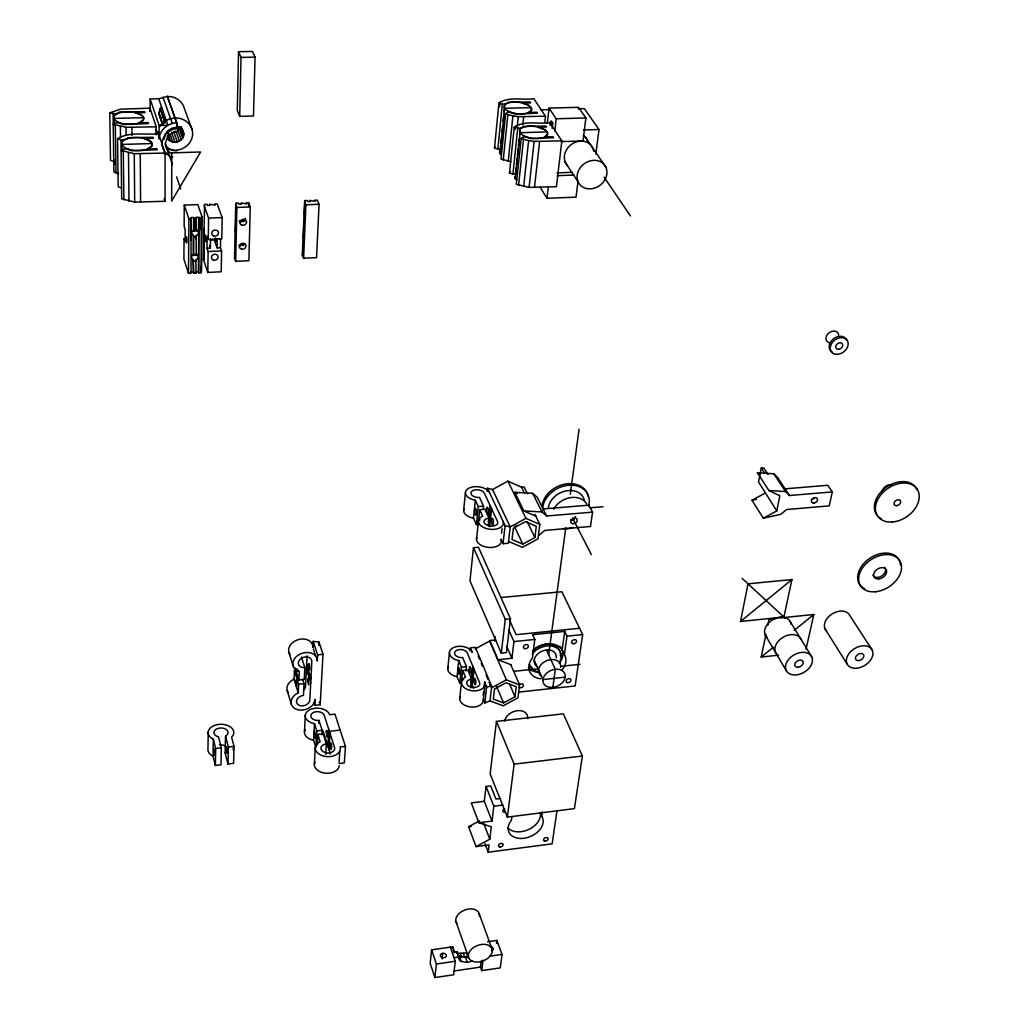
<?xml version="1.0" encoding="UTF-8"?>
<svg xmlns="http://www.w3.org/2000/svg" width="1029" height="1029" viewBox="0 0 1029 1029"><rect width="100%" height="100%" fill="white"/><g stroke="black" fill="none" stroke-linecap="round" stroke-linejoin="round"><path stroke-width="1.5" d="M117.55 138.658L120.959 139.88L121.718 198.816L134.683 202.096L165.064 201.298L165.09 153.077L158.53 133.616C145.14 135.326 129.744 131.326 117.55 138.658L118.206 186.763L121.563 187.985M167.431 138.503C170.415 143.082 177.412 143.455 181.258 139.777L176.821 127.3L176.834 122.824L167.47 96.417L158.762 98.758L150.118 98.964L150.17 111.312M176.834 124.303L178.3 131.48A12.914 11.756 -11.3 0 0 169.168 135.185L167.097 137.732L165.36 143.7L172.525 164.82M202.173 217.158L197.812 204.63L184.255 205.131L184.127 226.393L185.169 229.544L185.091 241.583L184.05 238.419L183.921 259.244L188.487 273.341L191.021 273.225L191.072 217.608L193.632 217.505L194.044 218.688L193.928 231.345A3.421 3.023 -13.3 0 1 196.513 230.933L196.205 217.402L198.764 217.299L198.584 272.865L201.105 272.749L201.324 217.196L202.173 217.158L201.543 271.489L200.706 271.527L200.758 266.73M188.487 273.341L188.912 218.894L184.255 205.131M196.024 238.677L196.05 235.615A3.421 3.023 -13.3 0 0 196.115 229.737L196.205 217.402M190.879 240.001L191.072 217.608M193.298 254.356L193.709 255.565A3.396 2.984 -13.4 0 1 196.269 255.153L195.87 253.944A3.396 2.984 -13.3 0 1 195.806 259.732L196.063 272.981L193.542 273.097L193.259 259.552A3.396 2.984 -13.3 0 1 193.298 254.356L193.478 235.422A3.421 3.023 -13.3 0 1 193.516 230.149L193.632 217.505M193.542 273.097L193.259 259.552M193.709 255.565L193.478 235.422M196.269 255.153L196.05 235.615M198.584 272.865L198.764 217.299M201.182 229.981L201.324 217.196M207.819 272.428L203.459 259.565L204.565 204.372L207.086 204.269L207.511 205.44L210.032 205.337L209.62 204.179L215.087 205.144L214.675 203.986L217.196 203.883L222.174 217.569L221.788 238.869L208.27 239.448L207.163 236.258L206.996 248.311L208.102 251.513L207.819 272.428L221.209 271.797L221.582 250.922L220.45 247.719L220.605 238.702M204.269 228.181L204.295 259.527L203.459 259.565M297.677 669.184L297.381 671.191L296.558 669.043M208.27 239.448L208.565 218.109L204.128 205.568M206.996 248.311L210.366 248.169L210.495 239.127M208.231 731.773L207.961 748.713A12.734 8.348 -0.2 0 0 210.791 754.836L213.042 756.212L215.37 765.435L220.978 764.791L221.338 747.826L218.521 736.88A7.087 4.605 -0.1 0 1 214.881 730.243A7.087 4.605 -0.1 0 1 225.595 729.059A7.087 4.605 -0.1 0 1 225.531 736.108L225.145 753.035L227.988 763.994L233.583 763.351L234.02 746.398L231.589 737.227L233.017 735.452A12.811 8.322 -0.1 0 0 218.843 724.39A12.811 8.322 -0.1 0 0 211.086 737.883L213.35 739.259L215.691 748.456L215.37 765.435M220.45 247.719L217.093 247.873L217.235 238.844M213.042 756.212L213.35 739.259M238.548 51.694L237.275 110.45L239.693 116.367L253.494 116.007L255.051 57.161L252.517 51.45L238.548 51.694L241.018 57.418L239.693 116.367M234.522 258.15L235.705 204.359L236.541 204.334L236.104 203.176L238.612 203.073L239.05 204.231L241.558 204.141L241.108 202.983L246.574 203.948L246.124 202.79L248.619 202.7L250.279 206.945L248.864 260.723L235.68 261.327L234.522 258.15L235.345 258.125M234.921 256.928L235.126 247.449M235.474 231.628L236.104 203.176M235.937 231.229L236.155 221.737M235.68 261.327L236.876 207.459L235.705 204.359M227.988 763.994L228.387 747.028L225.531 736.108M248.542 205.851L248.619 202.7M302.307 255.076L304.584 201.735L305.407 201.71L304.918 200.565L307.375 200.462L307.877 201.607L310.334 201.517L309.832 200.372L315.247 201.324L314.745 200.192L317.202 200.089L319.067 204.295L316.546 257.623L303.606 258.215L302.307 255.076L303.118 255.038L303.04 244.465M303.311 238.188L304.044 220.939M304.314 214.675L304.918 200.565M303.864 237.789L304.057 233.081M304.867 214.251L305.073 209.543M303.606 258.215L305.909 204.797L304.584 201.735M290.024 654.547A12.387 9.364 -17.8 0 1 298.037 639.691A12.387 9.364 -17.8 0 1 312.867 647.485L313.189 641.35L318.964 642.083L323.003 654.315L320.186 704.762L314.887 705.328L315.208 699.373A12.335 9.132 -17.7 0 1 296.699 709.393A12.335 9.132 -17.7 0 1 297.522 693.147L298.269 692.826L294.05 679.179L294.435 670.612L297.111 670.342M301.458 657.016L304.816 667.577L304.262 679.474L298.886 680.028L295.104 667.924M298.269 692.826L298.68 684.246L294.435 670.612M298.886 680.028L299.298 671.371L298.564 671.204A12.489 9.39 -17.9 0 1 293.728 660.091A12.489 9.39 -17.9 0 1 307.658 652.502A12.489 9.39 -17.9 0 1 317.279 661.004L317.601 654.856L313.189 641.35M303.414 690.15A6.766 5.042 -17.6 0 0 305.536 686.292L307.092 655.82M302.629 679.14L304.057 683.68L303.426 695.45A6.817 5.055 -17.7 0 0 296.481 701.354A6.817 5.055 -17.7 0 0 302.886 705.843A6.817 5.055 -17.7 0 0 309.832 699.939L311.826 661.557A6.907 5.196 -17.9 0 0 305.343 656.901A6.907 5.196 -17.9 0 0 298.307 662.92A6.907 5.196 -17.9 0 0 304.816 667.577M304.455 731.76L305.291 715.284M314.488 723.67L316.752 730.886L315.839 747.414L313.601 740.173L314.488 723.67L313.691 723.554A12.322 7.962 2.4 0 1 309.382 709.946A12.322 7.962 2.4 0 1 329.627 714.731L334.952 714.152L345.448 746.359L344.355 762.888L338.991 763.518M318.797 645.222L318.964 642.083M314.372 764.187L315.286 747.607M317.279 744.957L317.871 734.436L323.26 733.831L326.386 743.877L325.756 754.398M318.797 723.413L318.964 720.416A6.817 4.412 2.4 0 1 310.912 716.801A6.817 4.412 2.4 0 1 316.199 711.708A6.817 4.412 2.4 0 1 324.251 715.322L334.579 747.594A6.933 4.566 2.5 0 1 329.241 752.881A6.933 4.566 2.5 0 1 321.022 749.151A6.933 4.566 2.5 0 1 326.386 743.877M321.884 734.796L322.141 730.294L318.964 720.416M330.36 753.961L327.878 746.038L328.856 729.548M328.431 747.813L329.421 731.31L340.149 730.114M328.997 749.588L329.987 733.085M339.081 762.013L339.75 751.492M500.621 146.157L500.313 149.269L494.486 148.227L498.924 103.093C508.918 96.134 522.591 100.469 533.858 98.694L545.486 116.226L544.791 122.464M499.502 106.784L499.965 102.115M497.83 149.346L502.319 104.199L498.924 103.093M447.795 668.863L449.403 652.798M463.629 510.628L465.417 492.724M500.93 143.044L501.715 135.262M502.023 132.149L502.654 125.924M503.117 121.255L503.734 115.029M504.056 111.917L504.827 104.135L507.953 102.861L507.58 102.283L530.076 101.961L530.681 102.887L522.385 103.093L528.649 105.408L531.118 107.621L531.594 109.884L528.494 112.47L536.855 112.251L537.472 113.19L515.092 114.026L510.062 112.354L507.541 112.418L505.625 113.692L501.046 159.083L510.886 161.694M500.068 153.553L504.596 108.302L531.118 107.621M503.258 159.997L507.863 114.592L505.625 113.692M508.223 161.321L512.905 115.904L507.863 114.592M458.741 660.541L461.442 667.178L459.757 683.282L457.082 676.619L458.741 660.541L457.982 660.425A11.692 7.267 5.8 0 1 452.837 647.91A11.692 7.267 5.8 0 1 472.311 652.399L470.394 647.82L475.347 647.305L491.708 686.266L489.997 700.903L484.8 702.961L483.321 699.373M479.025 524.34L476.388 524.558L473.494 518.166L475.359 500.235L474.549 500.107A12.348 6.92 6 0 1 468.992 488.106A12.348 6.92 6 0 1 489.572 492.647M516.288 173.695L512.905 174.171L509.484 173.013L514.217 127.3C524.275 120.02 538.296 124.483 549.73 122.605L561.834 140.857L556.419 186.699L529.073 187.394L516.314 184.307L521.188 138.336L523.118 137.011L525.703 136.934L530.848 138.658L553.628 137.719L552.972 136.741L544.47 136.998L547.582 134.285L547.081 131.918L544.521 129.628L538.116 127.236L546.553 126.991L545.923 126.027L523.028 126.426L523.414 127.03L520.25 128.368L514.217 127.3M514.937 129.422L515.259 126.284M517.304 126.052L518.294 116.663L545.486 116.226M473.456 547.66L469.983 580.87L501.277 653.119L506.409 652.592L510.461 618.802L478.446 547.222L473.456 547.66L505.278 619.304L501.277 653.119M472.067 960.829A9.75 6.38 -21 0 1 467.307 962.411L460.915 961.395A9.75 6.38 -21 0 1 458.754 957.034L456.902 951.722L454.548 952.069L452.721 946.796L431.601 949.844L430.186 963.35L434.92 977.55L453.712 974.772L455.255 961.253L450.38 947.13M512.905 174.171L517.69 128.432M476.388 524.558L478.279 506.602L475.359 500.235M459.68 698.678L462.767 670.445L467.809 669.918L471.539 679.14L470.587 687.938M476.478 539.286L479.707 509.728L485.019 509.291L489.058 518.14L488.248 525.652M515.426 174.081L516.095 167.778M516.417 164.627L517.085 158.312M517.42 155.16L518.089 148.858M518.423 145.706L519.079 139.404M519.581 134.67L520.25 128.368M515.233 178.557L520.069 132.715L547.081 131.918M522.822 124.65L523.658 116.817M466.008 671.049L466.471 666.651L462.703 657.57A6.47 4.026 5.8 0 1 454.818 654.212A6.47 4.026 5.8 0 1 459.397 649.569A6.47 4.026 5.8 0 1 467.282 652.913L479.565 682.587A6.573 4.155 6.1 0 1 474.935 687.411A6.573 4.155 6.1 0 1 466.909 683.951A6.573 4.155 6.1 0 1 471.539 679.14M483.257 509.149L483.566 506.165L479.501 497.444A6.83 3.833 6 0 1 471.153 494.139A6.83 3.833 6 0 1 475.925 489.765A6.83 3.833 6 0 1 484.286 493.071L497.56 521.549A6.946 3.975 6.3 0 1 492.737 526.102A6.946 3.975 6.3 0 1 484.222 522.681A6.946 3.975 6.3 0 1 489.058 518.14M518.577 185.259L523.478 139.275L521.188 138.336M434.92 977.55L436.373 964.019L431.601 949.844M470.086 650.727L470.394 647.82M487.18 491.219L487.502 488.248L492.544 489.508L507.876 481.135L521.523 487.193L524.095 486.987L527.504 493.894M523.658 186.622L528.636 140.613L523.478 139.275M472.748 665.995L470.999 682.086L473.533 688.324M488.389 522.063L490.177 505.625M471.668 683.706L473.417 667.628M490.91 507.181L488.955 525.124L489.675 526.694L491.643 508.738M442.033 958.964L442.65 953.33A3.048 2.238 5.6 0 1 446.329 956.275A3.048 2.238 5.6 0 1 441.235 957.021A3.048 2.238 5.6 0 1 442.65 953.33M472.324 685.34L474.086 669.249M529.073 187.394L534.141 141.397L561.834 140.857M534.475 187.522L539.608 141.552M547.312 123.403L549.049 108.096L578.491 107.325L585.887 117.949L583.031 140.96L561.294 141.629M483.154 695.244L483.489 692.311M484.157 686.446L484.659 682.047A11.885 7.525 6.1 0 1 478.253 690.446A11.885 7.525 6.1 0 1 463.526 686.999A11.885 7.525 6.1 0 1 464.889 677.416L465.507 677.159L462.767 670.445M501.573 533.099L502.088 528.597M485.071 684.015L483.244 700.157A11.821 7.55 6.1 0 1 469.919 706.859A11.821 7.55 6.1 0 1 460.104 696.736M484.8 702.961L486.64 686.806L484.659 682.047M492.544 489.508L510.217 526.925L508.326 543.248L503.027 543.711L505.085 525.678L487.502 488.248M494.55 641.106L495.09 636.449M578.015 181.258L576.034 197.156L547.004 198.288L548.29 187.124M554.785 131.095L556.213 118.772L549.049 108.096M484.312 801.308L471.295 802.929L478.871 822.711L492.016 821.052L484.312 801.308L486.074 786.516L490.743 785.95L495.939 799.019L500.673 798.427M496.428 721.393L490.151 773.975L507.361 817.103L574.401 808.614L582.401 755.993L563.313 713.843L496.428 721.393L514.127 764.135L507.361 817.103M503.695 701.919L503.567 702.923L493.315 699.103L494.499 689.018L506.011 682.78L516.275 686.665L515.014 696.723L503.567 702.923L496.518 686.227M556.972 810.711L552.149 843.831L488.209 852.218L489.109 844.899L476.067 846.597L468.594 826.737L479.463 820.872M476.067 846.597L489.804 839.201L491.309 826.827L478.871 822.711M492.016 821.052L493.83 806.209L486.074 786.516M495.875 639.922L489.753 640.54L497.997 659.73L511.902 658.277L513.947 641.582L508.738 629.851M487.605 941.779L496.866 940.442L502.036 954.423L500.261 967.89L481.713 970.617L480.453 967.093L481.199 961.112M534.9 537.537L536.302 526.308L525.536 521.626L513.355 528.276L512.03 539.53L522.809 544.122L534.9 537.537L527.195 521.639M481.713 970.617L483.025 960.134M510.821 664.773L519.581 684.864L517.947 697.829L503.22 705.804L489.997 700.903M534.887 514.384L539.813 524.391L537.987 538.862L522.423 547.351L508.532 541.447M120.959 139.88L123.802 139.79L127.802 138.362L127.609 137.719L153.051 137.256L153.398 138.285L143.983 138.555L150.17 141.102L152.125 143.545L151.79 146.079L147.34 148.973L156.845 148.678L157.193 149.732L131.648 150.774L126.606 148.935L123.737 149.012L121.1 150.427L134.272 153.694L165.09 153.077M595.842 154.003L598.994 129.525L584.382 108.65L578.105 108.817M511.825 817.193L511.439 820.19A18.265 12.541 -22.8 0 0 523.838 838.275A18.265 12.541 -22.8 0 0 541.691 816.344L542.322 811.868M562.297 669.609A19.332 14.11 -24.7 0 0 564.394 654.611L566.979 636.179L564.715 631.42L532.636 634.674L534.823 639.446L532.417 657.955A19.332 14.11 -24.7 0 0 540.739 678.767M496.48 943.426L496.866 940.442M548.65 654.778L565.796 527.684M570.285 494.332L579.07 429.196M552.843 687.372L555.326 669.3L546.45 649.994M113.795 161.527L110.515 160.344L109.769 112.881L115.891 113.975L119.621 112.007L144.575 111.634L144.896 112.624L135.661 112.856L141.706 115.299L143.61 117.653L143.275 120.071L138.889 122.824L148.189 122.58L148.523 123.583L123.506 124.509L118.579 122.734L115.762 122.811L113.177 124.162L126.04 127.313L156.241 126.811L156.254 134.748M564.394 654.611L562.156 649.839L564.715 631.42M162.067 123.48L158.775 112.688L161.309 106.952M157.836 131.712L157.501 134.104L156.035 129.744M163.92 139.481L165.656 133.526L167.714 131.005A12.862 11.731 -11.2 0 1 176.808 127.3M543.119 508.982L588.858 505.175L592.537 512.133L590.492 526.475L544.765 530.424L538.99 535.324M501.162 597.515L561.847 591.726L582.646 634.584L575.16 685.944L518.616 692.105M181.258 139.777C186.082 135.712 183.535 127.3 177.374 126.348M767.981 474.433L763.685 467.848L761.267 468.041L758.54 481.958L776.754 510.924L763.338 518.204L751.993 500.274L765.254 493.071M740.507 621.477L748.032 583.816L791.918 579.571L783.892 617.04L740.507 621.477L791.918 579.571M776.754 510.924L779.841 495.798L768.895 490.511L757.37 472.735L773.872 473.816L777.834 477.79L789.513 495.515L832.32 491.913L829.233 505.856L786.606 509.535L780.844 514.281L763.338 518.204M778.529 655.177L761.19 657.042L765.962 634.25M767.878 625.143L769.152 619.059L777.127 618.249M806.016 649.26L813.823 614.493L780.316 617.914M159.765 126.541C163.933 120.033 172.19 116.83 179.702 118.412A17.673 16.142 -10.9 0 1 192.642 133.693A17.673 16.142 -10.9 0 1 179.548 149.668L174.801 150.337L167.65 148.961M509.484 173.013L510.513 171.972M494.486 148.227L495.515 147.224M761.19 657.042L773.435 647.151M794.234 630.327L813.823 614.493M109.769 112.881L120.393 109.19L149.964 108.161L156.241 126.811M539.813 524.391L525.935 518.359L510.217 526.925L505.085 525.678M517.188 525.266L514.539 526.719L522.809 544.122M475.179 648.926L489.701 641.041L506.371 679.847L519.581 684.864M491.515 687.899L506.371 679.847M294.05 679.179L293.304 679.487A12.232 9.107 -17.6 0 0 288.326 692.761M176.834 122.824C168.074 122.978 159.444 129.911 159.135 138.979L159.122 125.474L150.118 98.964M458.638 955.902L457.712 953.278L466.433 952.841L468.298 958.089M751.993 500.274L756.328 499.322M454.046 970.99L480.453 967.093M454.033 957.716L458.754 957.021M436.373 964.019L455.255 961.253M489.611 956.237L502.036 954.423M468.594 826.737L471.462 826.377M493.83 806.209L502.937 805.064M514.127 764.135L582.401 755.993M345.448 746.359L340.046 746.977A12.541 8.258 2.5 0 1 332.483 756.186A12.541 8.258 2.5 0 1 317.151 752.495A12.541 8.258 2.5 0 1 319.466 742.025L320.148 741.742L317.871 734.436M215.691 748.456L221.338 747.826M228.387 747.028L234.02 746.398M316.752 730.886L322.141 730.294M565.178 677.172L542.939 679.564L534.205 660.168M486.64 686.806L491.708 686.266M513.625 671.332L537.318 668.824M561.024 666.303L579.983 664.297M298.68 684.246L304.057 683.68M461.442 667.178L466.471 666.651M513.947 641.582L534.823 639.446M566.979 636.179L582.646 634.584M317.601 654.856L323.003 654.315M579.584 628.269L516.082 634.674L509.728 620.448M505.278 619.304L510.461 618.802M785.114 488.826L827.753 485.276L832.32 491.913M590.299 507.786L603.045 506.718M536.186 516.326L523.851 510.924L514.783 492.274L532.7 493.341L541.936 511.94L546.618 516.005L592.537 512.133M478.279 506.602L483.566 506.165M467.873 956.546A9.724 6.38 -21 0 1 465.442 957.124L459.075 956.108A9.724 6.38 -21 0 1 457.764 954.925M190.622 272.003L193.143 271.888M198.185 271.643L195.664 271.759L196.063 272.981M210.289 240.104L214.289 239.924L217.093 247.873M208.102 251.513L221.582 250.922M188.912 218.894L191.471 218.791M194.044 218.688L196.616 218.585M199.176 218.482L201.735 218.38M208.565 218.109L222.174 217.569M236.876 207.459L250.279 206.945M305.909 204.797L319.067 204.295M557.036 172.859L572.381 172.319M557.281 175.676L574.182 175.071M152.125 143.545L121.975 144.433L122.052 150.864M163.521 153.514L167.894 153.372M550.181 123.287L553.28 123.197M583.469 129.976L598.994 129.525M540.469 109.807L549.885 109.563M159.122 125.474L167.933 125.242L158.762 98.758M556.213 118.772L585.887 117.949M502.319 104.199L504.827 104.135M143.61 117.653L114.065 118.425L114.168 124.766M241.018 57.418L255.051 57.161M523.851 510.924L541.936 511.94M768.895 490.511L785.526 491.553L789.513 495.515M167.47 96.417L171.972 96.842A17.364 15.962 -9.9 0 1 184.165 107.916L192.089 129.577M512.905 115.904L518.294 116.663M528.636 140.613L534.141 141.397M473.494 518.166L472.697 518.05A12.271 6.959 6 0 1 464.053 508.853M457.082 676.619L456.323 676.516A11.628 7.293 5.8 0 1 448.22 666.998M313.601 740.173L312.803 740.044A12.245 7.988 2.3 0 1 305.073 729.728M113.1 114.052L113.885 171.894L118.489 173.579M497.997 659.73L511.104 664.773M514.783 492.274L517.51 493.483M757.37 472.735L760.097 474.06M532.7 493.341L537.344 497.393L546.618 516.005M453.802 950.809L455.461 952.288M742.179 578.401L784.87 617.953M159.071 114.759L161.321 118.284M585.141 136.883L605.798 167.058A15.769 13.338 -37 0 1 590.119 188.86A15.769 13.338 -37 0 1 580.137 167.868A15.769 13.338 -37 0 1 605.798 167.058M604.164 177.181L630.443 215.961M773.872 473.816L785.526 491.553M564.509 161.18L578.298 182.249M761.267 468.041L764.701 473.301M872.296 650.238A14.38 9.84 -31.3 0 0 849.748 652.63A14.38 9.84 -31.3 0 0 856.861 668.181A14.38 9.84 -31.3 0 0 872.296 650.238L849.838 615.561A14.097 9.814 -31.5 0 0 831.676 614.236A14.097 9.814 -31.5 0 0 826.57 630.996M825.065 628.925L847.008 663.859M540.084 187.175L547.004 198.288M790.285 621.696L811.727 656.824A14.483 10.033 -30.1 0 1 796.395 674.883A14.483 10.033 -30.1 0 1 788.767 659.242A14.483 10.033 -30.1 0 1 811.727 656.824M765.319 635.176L786.233 670.561M572.561 518.063L591.341 554.58M521.523 487.193L524.327 492.917M507.876 481.135L525.935 518.359M503.027 543.711L500.891 539.106A12.489 7.216 6.3 0 1 488.981 547.428A12.489 7.216 6.3 0 1 476.89 537.447M479.707 509.728L482.665 516.172L482.009 516.417A12.567 7.177 6.3 0 0 480.684 525.562A12.567 7.177 6.3 0 0 496.274 529.047A12.567 7.177 6.3 0 0 502.937 521.098M506.744 646.508L511.902 658.277M509.638 684.246L515.014 696.723M478.202 656.155L479.411 659.036M481.225 663.371L482.434 666.252M486.061 674.908L487.887 679.243M489.097 682.124L490.91 686.459M540.161 812.653L541.691 816.344M483.81 823.65L489.804 839.201M484.968 843.716L488.209 852.218M479.231 913.906L492.171 949.278A12.489 8.168 -21.2 0 1 476.144 962.012A12.489 8.168 -21.2 0 1 472.658 948.236A12.489 8.168 -21.2 0 1 492.171 949.278M181.284 126.618L183.869 133.989M180.448 127.39L183.561 136.098M178.544 126.438L182.66 138.066M167.264 96.43L176.628 122.837M455.963 921.572L468.504 957.137M175.856 130.915L179.432 141.114M465.442 957.124L467.307 962.411M162.955 97.048L172.229 123.48M463.397 953.561L464.786 957.51M173.747 131.776L177.31 141.976M460.426 953.703L461.802 957.652M459.268 956.185L461.108 961.472M459.075 956.108L460.915 961.395M171.496 132.111L175.046 142.311M209.453 245.519L210.366 248.169M453.326 950.256L454.239 952.893M170.248 134.825L172.769 142.105M160.331 108.161L165.335 122.657M159.932 108.65L164.936 123.158M167.714 131.005L169.168 135.198M168.139 134.079L170.647 141.359M167.328 135.764L168.82 140.137M162.582 123.094L163.418 125.512M158.775 112.688L162.762 124.316M159.945 116.663L161.939 122.49M196.115 229.737L196.513 230.933M176.628 176.898L180.731 188.976M193.516 230.149L193.928 231.345M156.035 131.005L157.013 133.924M200.706 271.527L201.105 272.749M313.356 648.99L315.8 656.502M164.138 198.456L165.064 201.298M319.312 702.01L320.186 704.762M306.642 665.184L310.977 678.767M327.878 746.038L323.312 731.773A6.779 4.425 2.3 0 0 321.73 729.702M306.436 669.377L310.758 682.986M313.922 702.292L314.887 705.328M288.905 652.347L293.136 665.943M287.232 690.626L291.387 704.338M215.28 238.021L216.026 241.288L216.334 238.638M452.721 946.796L452.863 948.931M115.299 125.114L115.981 172.872M114.669 159.662L114.733 164.421M123.287 151.43L123.866 199.832M120.38 126.503L120.522 137.654M128.484 152.871L128.985 201.272M126.04 127.313L126.13 135.275M134.272 153.694L134.683 202.096M131.905 127.48L131.982 135.429M219.691 238.496L219.704 239.333M140.253 153.848L140.587 202.224M149.964 108.161L149.977 111.299M572.638 527.684A19.037 14.625 -27.2 0 1 563.326 528.482M553.679 509.188A19.037 14.625 -27.2 0 1 570.516 497.637A19.037 14.625 -27.2 0 1 586.736 503.991M171.779 153.694A12.914 11.756 -11.3 0 1 165.36 143.7M196.217 260.942A3.396 2.984 -13.4 0 1 193.658 260.761M196.462 236.811A3.421 3.023 -13.3 0 1 193.876 236.619M245.262 218.302A3.357 2.984 -16.6 0 1 243.629 221.749L243.191 220.579A3.357 2.971 -16.6 0 1 240.657 220.991L241.108 222.148A3.357 2.984 -16.6 0 1 239.114 220.836M244.632 243.732A3.331 2.933 -16.5 0 1 243.05 245.597L242.612 244.413A3.331 2.933 -16.4 0 1 240.104 244.825L240.542 245.995A3.331 2.933 -16.5 0 1 239.075 245.301M176.731 150.839A12.862 11.731 -11.2 0 1 165.643 145.308M172.692 157.308A16.168 14.728 -11.3 0 1 163.071 148.819M162.646 147.597A16.168 14.728 -11.3 0 1 178.313 128.471M777.268 654.766A14.342 10.02 -30.2 0 1 782.194 637.826A14.342 10.02 -30.2 0 1 800.896 639.073M766.914 637.26A14.187 10.007 -30.3 0 1 773.319 619.419A14.187 10.007 -30.3 0 1 790.992 624.243M899.976 562.13A23.255 16.284 -33 0 1 900.465 565.05M864.772 588.781A23.255 16.284 -33 0 1 867.447 560.02A23.255 16.284 -33 0 1 899.5 560.779M884.593 567.365A7.1 4.965 -33 0 1 881.892 575.893A7.1 4.965 -33 0 1 872.862 575.16M567.519 165.605A15.525 13.248 -37.4 0 1 573.256 143.237A15.525 13.248 -37.4 0 1 593.643 151.173M550.116 125.306A3.975 1.183 88.5 0 1 550.888 121.126A3.975 1.183 88.5 0 1 552.329 123.287A3.975 1.183 88.5 0 1 552.046 128.226M583.404 135.352A15.422 13.197 -37.6 0 1 587.881 141.938M456.902 923.489A12.271 8.168 -21.1 0 1 465.52 909.777A12.271 8.168 -21.1 0 1 479.36 916.08M457.03 953.433A9.724 6.38 -21 0 1 456.902 951.735M490.151 946.539A3.023 2.212 7.2 0 1 492.788 950.011L492.312 950.449A3.023 2.212 7.2 0 1 491.695 950.757M501.457 155.109A13.686 5.891 6.4 0 1 499.991 150.491M516.687 180.165A13.956 6.123 6.6 0 1 514.706 176.911M832.204 352.111A9.775 7.396 -37.2 0 1 833.168 339.107A9.775 7.396 -37.2 0 1 846.648 339.982M829.49 342.786A6.933 5.261 -37.3 0 1 826.197 336.83A6.933 5.261 -37.3 0 1 833.001 331.106A6.933 5.261 -37.3 0 1 838.661 335.081M882.277 492.042A6.573 4.708 -34.7 0 1 885.737 486.215A6.573 4.708 -34.7 0 1 892.375 485.264M881.544 518.873A23.899 17.03 -34.6 0 1 884.477 488.646A23.899 17.03 -34.6 0 1 917.186 489.881M814.273 497.779A3.319 2.418 -33.3 0 1 811.366 499.348M575.237 516.712A3.409 2.611 -27.2 0 1 570.799 519.748M540.238 812.794A18.2 12.541 -22.8 0 1 528.7 829.49A18.2 12.541 -22.8 0 1 507.773 827.843M505.573 812.01A2.457 1.698 -22.5 0 1 502.859 811.096A2.457 1.698 -22.5 0 1 504.802 808.665M548.393 507.67A18.959 14.612 -27.3 0 1 566.13 490.872A18.959 14.612 -27.3 0 1 584.369 500.699M575.571 516.687A3.743 2.881 -27.2 0 1 575.34 517.484M574.877 518.256A3.743 2.881 -27.2 0 1 570.683 520.018M542.656 509.934A24.413 18.818 -27.3 0 1 568.664 485.251A24.413 18.818 -27.3 0 1 588.601 506.101M542.013 505.792A24.387 18.818 -27.3 0 1 564.844 484.144A24.387 18.818 -27.3 0 1 588.305 496.853M479.797 520.121A3.447 0.9 85.1 0 1 479.964 519.645M533.601 649.711A19.281 14.11 -24.7 0 1 562.156 649.839M559.879 646.289A19.255 14.097 -24.7 0 1 559.339 663.229M537.858 672.349A19.255 14.097 -24.7 0 1 528.34 667.589M518.95 685.031A2.572 1.865 -23.8 0 1 522.565 684.015A2.572 1.865 -23.8 0 1 522.668 686.857A2.572 1.865 -23.8 0 1 519.04 687.372M532.43 651.306A16.67 12.207 -24.7 0 1 550.927 644.476A16.67 12.207 -24.7 0 1 560.368 655.769M532.07 667.77A16.67 12.207 -24.7 0 1 529.884 665.351M532.276 653.942A16.696 12.207 -24.7 0 1 552.907 646.315A16.696 12.207 -24.7 0 1 560.098 660.759M538.193 671.744A16.696 12.207 -24.7 0 1 529.408 663.988M540.958 675.834A11.615 8.464 -24.7 0 1 546.515 660.734A11.615 8.464 -24.7 0 1 560.676 667.461M536.611 666.187A11.551 8.451 -24.7 0 1 542.129 651.113A11.551 8.451 -24.7 0 1 556.226 657.865M504.776 721.11A11.975 8.592 -23.4 0 1 517.381 710.666A11.975 8.592 -23.4 0 1 527.671 718.525M463.024 679.654A3.267 0.81 84 0 1 463.655 679.732M339.248 765.679A12.464 8.283 2.4 0 1 324.508 773.062A12.464 8.283 2.4 0 1 314.99 762.077M226.406 752.148A7.049 4.618 -0.2 0 1 225.145 753.035M219.486 744.932A7.049 4.618 -0.2 0 1 226.071 746.527M233.184 748.07A12.734 8.348 -0.2 0 1 233.326 750.244M171.779 152.871L171.663 201.067L200.616 151.983L171.779 152.871M295.645 680.606C296.892 695.488 297.715 676.169 295.645 680.606M308.391 664.464C309.819 679.603 310.308 659.37 308.391 664.464M307.632 679.359L308.674 684.838L308.083 678.162L307.632 679.359M314.205 732.468L315.286 738.05L314.668 731.336L314.205 732.468M326.206 731.13C327.582 746.244 328.38 726.513 326.206 731.13M330.219 743.671C331.544 758.862 332.406 739.131 330.219 743.671M185.94 237.223C186.699 252.002 187.677 233.712 185.94 237.223M205.183 236.014L205.941 241.712L205.466 234.921L205.183 236.014M213.582 748.52L214.508 754.939L213.582 748.52M226.187 747.105C226.843 760.007 228.657 748.726 226.187 747.105M492.557 518.526L492.312 518.333A3.447 0.913 85.2 0 0 491.54 521.008A3.447 0.913 85.2 0 0 492.428 524.97L492.672 525.176A3.447 0.913 85.2 0 0 493.444 522.5A3.447 0.913 85.2 0 0 492.557 518.526M470.202 666.985L469.97 666.741A3.241 0.823 84 0 0 469.275 669.03A3.241 0.823 84 0 0 470.112 672.876L470.343 673.12A3.241 0.823 84 0 0 471.038 670.844A3.241 0.823 84 0 0 470.202 666.985M458.96 668.155L458.741 667.924A3.241 0.797 84.1 0 0 458.072 670.201A3.241 0.797 84.1 0 0 458.883 674.059L459.101 674.304A3.241 0.797 84.1 0 0 459.783 672.027A3.241 0.797 84.1 0 0 458.96 668.155M488.068 509.188L487.875 508.442A3.421 0.913 85.2 0 0 486.627 507.786A3.421 0.913 85.2 0 0 486.64 512.108L486.82 512.854A3.421 0.913 85.2 0 0 488.068 513.51A3.421 0.913 85.2 0 0 488.068 509.188M476.221 510.178L476.028 509.419A3.421 0.888 85.2 0 0 474.806 508.763A3.421 0.888 85.2 0 0 474.819 513.085L475.012 513.831A3.421 0.888 85.2 0 0 476.221 514.5A3.421 0.888 85.2 0 0 476.221 510.178M475.565 680.336L475.398 679.59A3.267 0.823 84.1 0 0 474.24 678.638A3.267 0.823 84.1 0 0 474.253 682.639L474.42 683.385A3.267 0.823 84.1 0 0 475.578 684.349A3.267 0.823 84.1 0 0 475.565 680.336M213.389 235.795A3.409 3.01 -14.7 0 0 218.521 232.953A3.409 3.01 -14.7 0 0 213.479 230.535A3.409 3.01 -14.7 0 0 213.389 235.795M213.029 259.874A3.383 2.971 -14.6 0 0 218.109 257.07A3.383 2.971 -14.6 0 0 213.119 254.69A3.383 2.971 -14.6 0 0 213.029 259.874M242.278 225.274A3.37 2.984 -16.7 0 0 246.445 221.415A3.37 2.984 -16.7 0 0 240.902 220.296A3.37 2.984 -16.7 0 0 242.278 225.274M241.699 249.159A3.344 2.933 -16.5 0 0 245.854 245.339A3.344 2.933 -16.5 0 0 240.336 244.246A3.344 2.933 -16.5 0 0 241.699 249.159M119.878 122.798A14.908 6.264 2.1 0 0 143.636 119.287A14.908 6.264 2.1 0 0 123.03 112.122A14.908 6.264 2.1 0 0 119.878 122.798M127.93 148.986A15.216 6.534 2.1 0 0 152.163 145.256A15.216 6.534 2.1 0 0 131.082 137.835A15.216 6.534 2.1 0 0 127.93 148.986M858.778 660.605A4.579 3.126 -31.3 0 0 863.678 654.894A4.579 3.126 -31.3 0 0 856.501 655.666A4.579 3.126 -31.3 0 0 858.778 660.605M798.17 667.255A4.605 3.19 -30.1 0 0 803.032 661.506A4.605 3.19 -30.1 0 0 795.726 662.303A4.605 3.19 -30.1 0 0 798.17 667.255M875.422 591.739A23.281 16.284 -33 0 0 900.542 562.284A23.281 16.284 -33 0 0 864.296 565.577A23.281 16.284 -33 0 0 875.422 591.739M878.727 578.954A7.1 4.965 -33 0 0 886.355 569.937A7.1 4.965 -33 0 0 875.28 571.005A7.1 4.965 -33 0 0 878.727 578.954M508.352 111.261A13.866 5.724 6.5 0 0 531.286 110.605A13.866 5.724 6.5 0 0 514.011 102.103A13.866 5.724 6.5 0 0 508.352 111.261M523.928 135.789A14.149 5.968 6.6 0 0 547.287 135.043A14.149 5.968 6.6 0 0 529.562 126.22A14.149 5.968 6.6 0 0 523.928 135.789M838.506 349.294A3.833 2.907 -37.2 0 0 842.545 344.213A3.833 2.907 -37.2 0 0 836.564 344.586A3.833 2.907 -37.2 0 0 838.506 349.294M837.387 354.349A9.788 7.409 -37.2 0 0 847.729 341.384A9.788 7.409 -37.2 0 0 832.474 342.297A9.788 7.409 -37.2 0 0 837.387 354.349M896.632 505.651A3.653 2.598 -34.6 0 0 900.542 500.956A3.653 2.598 -34.6 0 0 894.896 501.445A3.653 2.598 -34.6 0 0 896.632 505.651M892.426 521.999A23.911 17.03 -34.6 0 0 918.28 491.347A23.911 17.03 -34.6 0 0 881.248 494.332A23.911 17.03 -34.6 0 0 892.426 521.999M813.849 503.065A3.319 2.418 -33.2 0 0 817.36 498.769A3.319 2.418 -33.2 0 0 812.125 499.219A3.319 2.418 -33.2 0 0 813.849 503.065M572.793 523.632A3.421 2.611 -27.2 0 0 577.243 519.889A3.421 2.611 -27.2 0 0 571.983 519.092A3.421 2.611 -27.2 0 0 572.793 523.632M499.953 846.957A2.431 1.659 -22.2 0 0 503.078 844.436A2.431 1.659 -22.2 0 0 499.297 844.153A2.431 1.659 -22.2 0 0 499.953 846.957M544.971 841.079A2.405 1.634 -23.2 0 0 548.084 838.558A2.405 1.634 -23.2 0 0 544.367 838.275A2.405 1.634 -23.2 0 0 544.971 841.079M525.009 648.656A2.598 1.917 -24.3 0 0 528.366 645.852A2.598 1.917 -24.3 0 0 524.327 645.363A2.598 1.917 -24.3 0 0 525.009 648.656M573.179 643.704A2.585 1.891 -25.6 0 0 576.536 640.913A2.585 1.891 -25.6 0 0 572.574 640.424A2.585 1.891 -25.6 0 0 573.179 643.704M567.622 682.613A2.547 1.839 -25 0 0 570.928 679.886A2.547 1.839 -25 0 0 567.005 679.436A2.547 1.839 -25 0 0 567.622 682.613M549.949 687.372A11.679 8.476 -24.7 0 0 565.14 674.87A11.679 8.476 -24.7 0 0 547.119 672.773A11.679 8.476 -24.7 0 0 549.949 687.372"/></g></svg>
